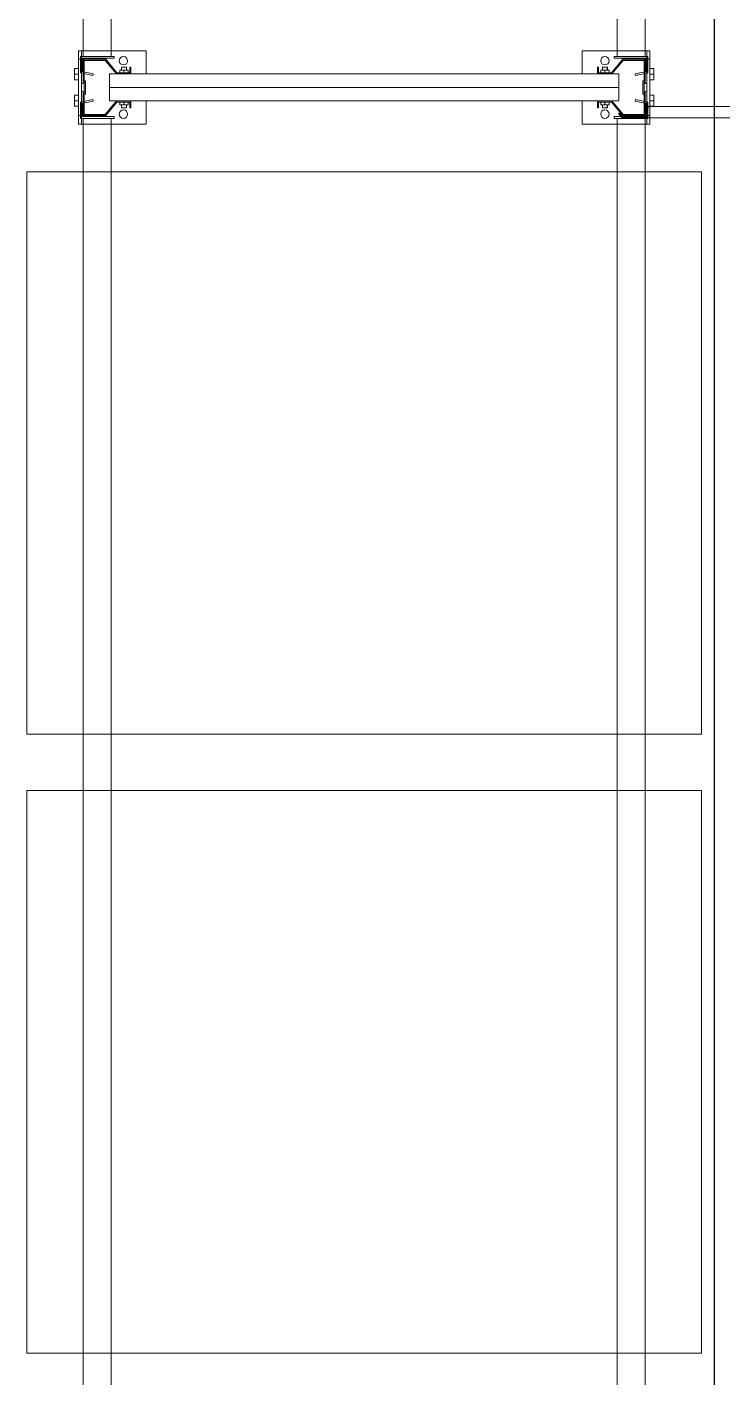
# Model space of a CAD drawing. Header units: metres. Extents: x 0 to 8715937, y -236336 to 216.
# Drawn here: x 157.424 to 158.661, y 56.202 to 58.602 of the extents above; entities that cross this region are included whole.
import ezdxf

# ---------------------------------------------------------------- set-up
doc = ezdxf.new("R2010")
doc.units = ezdxf.units.M
doc.header["$MEASUREMENT"] = 0
doc.linetypes.add('ACAD_ISO10W100', pattern=[18, 12, -3, 0, -3])
for name, color, linetype in [('0-BLOCK-EQUIPAMIENTO', 7, 'Continuous'), ('0-BLOCK-ESTRUCTURA', 7, 'Continuous'), ('AAA BAST', 5, 'Continuous'), ('AAA CONECT', 3, 'Continuous'), ('AAA LARG', 1, 'Continuous'), ('AAA PALLETS', 7, 'Continuous'), ('EJES', 251, 'ACAD_ISO10W100')]:
    doc.layers.add(name, color=color, linetype=linetype)

# ---------------------------------------------------------------- blocks, each defined once
blk = doc.blocks.new('DPM-ESTRUCTURA')
at = {"layer": 'EJES', "ltscale": 0.4}
blk.add_line((70.9278, 41.5801), (70.9278, 112.3301), dxfattribs=at)
blk = doc.blocks.new('1A MODULO D FTE')
at = {"layer": 'AAA BAST', "lineweight": 5}
for points in [[(-2.34, -0.835), (-2.34, -0.833), (-2.35, -0.833), (-2.35, -0.81), (-2.326, -0.79), (-2.326, -0.75), (-2.366, -0.75), (-2.366, -0.752), (-2.386, -0.752), (-2.386, -0.75), (-2.426, -0.75), (-2.426, -0.79), (-2.402, -0.81), (-2.402, -0.833), (-2.412, -0.833), (-2.412, -0.835), (-2.4, -0.835), (-2.4, -0.8091), (-2.424, -0.7891), (-2.424, -0.752), (-2.388, -0.752), (-2.388, -0.754), (-2.364, -0.754), (-2.364, -0.752), (-2.328, -0.752), (-2.328, -0.7891), (-2.352, -0.8091), (-2.352, -0.835)], [(-0.012, -0.835), (-0.012, -0.833), (-0.002, -0.833), (-0.002, -0.81), (-0.026, -0.79), (-0.026, -0.75), (0.014, -0.75), (0.014, -0.752), (0.034, -0.752), (0.034, -0.75), (0.074, -0.75), (0.074, -0.79), (0.05, -0.81), (0.05, -0.833), (0.06, -0.833), (0.06, -0.835), (0.048, -0.835), (0.048, -0.8091), (0.072, -0.7891), (0.072, -0.752), (0.036, -0.752), (0.036, -0.754), (0.012, -0.754), (0.012, -0.752), (-0.024, -0.752), (-0.024, -0.7891), (0, -0.8091), (0, -0.835)], [(-2.34, -1.665), (-2.34, -1.667), (-2.35, -1.667), (-2.35, -1.69), (-2.326, -1.71), (-2.326, -1.75), (-2.366, -1.75), (-2.366, -1.748), (-2.386, -1.748), (-2.386, -1.75), (-2.426, -1.75), (-2.426, -1.71), (-2.402, -1.69), (-2.402, -1.667), (-2.412, -1.667), (-2.412, -1.665), (-2.4, -1.665), (-2.4, -1.6909), (-2.424, -1.7109), (-2.424, -1.748), (-2.388, -1.748), (-2.388, -1.746), (-2.364, -1.746), (-2.364, -1.748), (-2.328, -1.748), (-2.328, -1.7109), (-2.352, -1.6909), (-2.352, -1.665)], [(-0.012, -1.665), (-0.012, -1.667), (-0.002, -1.667), (-0.002, -1.69), (-0.026, -1.71), (-0.026, -1.75), (0.014, -1.75), (0.014, -1.748), (0.034, -1.748), (0.034, -1.75), (0.074, -1.75), (0.074, -1.71), (0.05, -1.69), (0.05, -1.667), (0.06, -1.667), (0.06, -1.665), (0.048, -1.665), (0.048, -1.6909), (0.072, -1.7109), (0.072, -1.748), (0.036, -1.748), (0.036, -1.746), (0.012, -1.746), (0.012, -1.748), (-0.024, -1.748), (-0.024, -1.7109), (0, -1.6909), (0, -1.665)]]:
    blk.add_hatch(color=251, dxfattribs=at).paths.add_polyline_path(points)
at = {"layer": 'AAA BAST', "color": 251, "lineweight": 5}
for p, q in [((-2.426, -0.7418), (-2.441, -0.7418)), ((-2.441, -0.7418), (-2.441, -0.8618)), ((-2.326, -0.7418), (-2.426, -0.7418)), ((-2.426, -0.7418), (-2.426, -0.7468)), ((-2.3895, -0.7348), (-2.4095, -0.7348)), ((-2.4095, -0.7418), (-2.4095, -0.7348)), ((-2.3995, -0.7418), (-2.3995, -0.7348)), ((-2.3895, -0.7418), (-2.3895, -0.7348)), ((-2.3625, -0.7348), (-2.3425, -0.7348)), ((-2.3625, -0.7418), (-2.3625, -0.7348)), ((-2.3525, -0.7418), (-2.3525, -0.7348)), ((-2.3425, -0.7418), (-2.3425, -0.7348)), ((-2.326, -0.7468), (-2.326, -0.7418)), ((-2.311, -0.7418), (-2.326, -0.7418)), ((-2.311, -0.8618), (-2.311, -0.7418)), ((-0.041, -0.8618), (-0.041, -0.7418)), ((-0.041, -0.7418), (-0.026, -0.7418)), ((-0.026, -0.7468), (-0.026, -0.7418)), ((-0.026, -0.7418), (0.074, -0.7418)), ((0.0105, -0.7348), (-0.0095, -0.7348)), ((-0.0095, -0.7418), (-0.0095, -0.7348)), ((0.0005, -0.7418), (0.0005, -0.7348)), ((0.0105, -0.7418), (0.0105, -0.7348)), ((0.0375, -0.7348), (0.0575, -0.7348)), ((0.0375, -0.7418), (0.0375, -0.7348)), ((0.0475, -0.7418), (0.0475, -0.7348)), ((0.0575, -0.7418), (0.0575, -0.7348)), ((0.074, -0.7418), (0.074, -0.7468)), ((0.074, -0.7418), (0.089, -0.7418)), ((0.089, -0.7418), (0.089, -0.8618)), ((-2.426, -0.7468), (-2.441, -0.7468)), ((-2.426, -0.7468), (-2.326, -0.7468)), ((-2.386, -0.75), (-2.426, -0.75)), ((-2.426, -0.75), (-2.426, -0.79)), ((-2.424, -0.752), (-2.424, -0.7891)), ((-2.388, -0.752), (-2.424, -0.752)), ((-2.416, -0.75), (-2.416, -0.7468)), ((-2.416, -0.7468), (-2.383, -0.7468)), ((-2.388, -0.752), (-2.388, -0.754)), ((-2.364, -0.754), (-2.388, -0.754)), ((-2.386, -0.75), (-2.386, -0.752)), ((-2.386, -0.75), (-2.383, -0.75)), ((-2.366, -0.752), (-2.386, -0.752)), ((-2.383, -0.75), (-2.383, -0.7468)), ((-2.369, -0.75), (-2.369, -0.7468)), ((-2.366, -0.75), (-2.369, -0.75)), ((-2.326, -0.75), (-2.366, -0.75)), ((-2.366, -0.75), (-2.366, -0.752)), ((-2.328, -0.752), (-2.364, -0.752)), ((-2.364, -0.752), (-2.364, -0.754)), ((-2.336, -0.75), (-2.336, -0.7468)), ((-2.328, -0.752), (-2.328, -0.7891)), ((-2.326, -0.7468), (-2.311, -0.7468)), ((-2.326, -0.75), (-2.326, -0.79)), ((-0.026, -0.7468), (-0.041, -0.7468)), ((0.074, -0.7468), (-0.026, -0.7468)), ((-0.026, -0.75), (0.014, -0.75)), ((-0.026, -0.75), (-0.026, -0.79)), ((-0.024, -0.752), (-0.024, -0.7891)), ((-0.024, -0.752), (0.012, -0.752)), ((-0.016, -0.75), (-0.016, -0.7468)), ((0.012, -0.752), (0.012, -0.754)), ((0.012, -0.754), (0.036, -0.754)), ((0.014, -0.75), (0.014, -0.752)), ((0.014, -0.75), (0.017, -0.75)), ((0.014, -0.752), (0.034, -0.752)), ((0.017, -0.75), (0.017, -0.7468)), ((0.031, -0.75), (0.031, -0.7468)), ((0.064, -0.7468), (0.031, -0.7468)), ((0.034, -0.75), (0.031, -0.75)), ((0.034, -0.75), (0.074, -0.75)), ((0.034, -0.75), (0.034, -0.752)), ((0.036, -0.752), (0.072, -0.752)), ((0.036, -0.752), (0.036, -0.754)), ((0.064, -0.75), (0.064, -0.7468)), ((0.072, -0.752), (0.072, -0.7891)), ((0.074, -0.7468), (0.089, -0.7468)), ((0.074, -0.75), (0.074, -0.79)), ((-2.426, -0.79), (-2.402, -0.81)), ((-2.424, -0.7891), (-2.4, -0.8091)), ((-2.328, -0.7891), (-2.352, -0.8091)), ((-2.326, -0.79), (-2.35, -0.81)), ((-0.026, -0.79), (-0.002, -0.81)), ((-0.024, -0.7891), (0, -0.8091)), ((0.072, -0.7891), (0.048, -0.8091)), ((0.074, -0.79), (0.05, -0.81)), ((-2.402, -0.814), (-2.407, -0.814)), ((-2.407, -0.829), (-2.407, -0.814)), ((-2.402, -0.81), (-2.402, -0.833)), ((-2.4, -0.797), (-2.376, -0.797)), ((-2.4, -1.703), (-2.4, -0.797)), ((-2.4, -0.8091), (-2.4, -0.835)), ((-2.376, -0.797), (-2.352, -0.797)), ((-2.376, -1.703), (-2.376, -0.797)), ((-2.352, -1.703), (-2.352, -0.797)), ((-2.352, -0.8091), (-2.352, -0.835)), ((-2.35, -0.81), (-2.35, -0.833)), ((-2.345, -0.814), (-2.35, -0.814)), ((-2.35, -0.829), (-2.35, -0.814)), ((-2.345, -0.829), (-2.345, -0.814)), ((-0.007, -0.814), (-0.002, -0.814)), ((-0.007, -0.829), (-0.007, -0.814)), ((-0.002, -0.81), (-0.002, -0.833)), ((-0.002, -0.829), (-0.002, -0.814)), ((0.024, -0.797), (0, -0.797)), ((0, -1.703), (0, -0.797)), ((0, -0.8091), (0, -0.835)), ((0.048, -0.797), (0.024, -0.797)), ((0.024, -1.703), (0.024, -0.797)), ((0.048, -1.703), (0.048, -0.797)), ((0.048, -0.8091), (0.048, -0.835)), ((0.05, -0.81), (0.05, -0.833)), ((0.05, -0.814), (0.055, -0.814)), ((0.055, -0.829), (0.055, -0.814)), ((-2.402, -0.833), (-2.412, -0.833)), ((-2.412, -0.833), (-2.412, -0.835)), ((-2.4, -0.835), (-2.412, -0.835)), ((-2.402, -0.8215), (-2.407, -0.8215)), ((-2.402, -0.829), (-2.407, -0.829)), ((-2.352, -0.835), (-2.34, -0.835)), ((-2.345, -0.8215), (-2.35, -0.8215)), ((-2.345, -0.829), (-2.35, -0.829)), ((-2.35, -0.833), (-2.34, -0.833)), ((-2.345, -0.8172), (-2.34, -0.8172)), ((-2.345, -0.8257), (-2.34, -0.8257)), ((-2.34, -0.8257), (-2.34, -0.8172)), ((-2.34, -0.835), (-2.34, -0.833)), ((-0.007, -0.8172), (-0.012, -0.8172)), ((-0.012, -0.8257), (-0.012, -0.8172)), ((-0.007, -0.8257), (-0.012, -0.8257)), ((-0.002, -0.833), (-0.012, -0.833)), ((-0.012, -0.835), (-0.012, -0.833)), ((0, -0.835), (-0.012, -0.835)), ((-0.007, -0.8215), (-0.002, -0.8215)), ((-0.007, -0.829), (-0.002, -0.829)), ((0.048, -0.835), (0.06, -0.835)), ((0.05, -0.8215), (0.055, -0.8215)), ((0.05, -0.829), (0.055, -0.829)), ((0.05, -0.833), (0.06, -0.833)), ((0.06, -0.833), (0.06, -0.835)), ((-2.441, -0.8618), (-2.4, -0.8618)), ((-2.352, -0.8618), (-2.311, -0.8618)), ((0, -0.8618), (-0.041, -0.8618)), ((0.089, -0.8618), (0.048, -0.8618)), ((-2.441, -1.7582), (-2.441, -1.6382)), ((-2.441, -1.6382), (-2.4, -1.6382)), ((-2.352, -1.6382), (-2.311, -1.6382)), ((-2.311, -1.6382), (-2.311, -1.7582)), ((0, -1.6382), (-0.041, -1.6382)), ((-0.041, -1.6382), (-0.041, -1.7582)), ((0.089, -1.6382), (0.048, -1.6382)), ((0.089, -1.7582), (0.089, -1.6382)), ((-2.4, -1.665), (-2.412, -1.665)), ((-2.412, -1.667), (-2.412, -1.665)), ((-2.402, -1.667), (-2.412, -1.667)), ((-2.402, -1.6699), (-2.407, -1.6699)), ((-2.407, -1.6849), (-2.407, -1.6699)), ((-2.402, -1.6774), (-2.407, -1.6774)), ((-2.402, -1.69), (-2.402, -1.667)), ((-2.4, -1.6909), (-2.4, -1.665)), ((-2.352, -1.6909), (-2.352, -1.665)), ((-2.352, -1.665), (-2.34, -1.665)), ((-2.35, -1.69), (-2.35, -1.667)), ((-2.35, -1.667), (-2.34, -1.667)), ((-2.345, -1.6699), (-2.35, -1.6699)), ((-2.35, -1.6849), (-2.35, -1.6699)), ((-2.345, -1.6774), (-2.35, -1.6774)), ((-2.345, -1.6849), (-2.345, -1.6699)), ((-2.345, -1.6732), (-2.34, -1.6732)), ((-2.34, -1.665), (-2.34, -1.667)), ((-2.34, -1.6817), (-2.34, -1.6732)), ((0, -1.665), (-0.012, -1.665)), ((-0.012, -1.665), (-0.012, -1.667)), ((-0.002, -1.667), (-0.012, -1.667)), ((-0.007, -1.6732), (-0.012, -1.6732)), ((-0.012, -1.6817), (-0.012, -1.6732)), ((-0.007, -1.6699), (-0.002, -1.6699)), ((-0.007, -1.6849), (-0.007, -1.6699)), ((-0.007, -1.6774), (-0.002, -1.6774)), ((-0.002, -1.69), (-0.002, -1.667)), ((-0.002, -1.6849), (-0.002, -1.6699)), ((0, -1.6909), (0, -1.665)), ((0.048, -1.6909), (0.048, -1.665)), ((0.048, -1.665), (0.06, -1.665)), ((0.05, -1.69), (0.05, -1.667)), ((0.05, -1.667), (0.06, -1.667)), ((0.05, -1.6699), (0.055, -1.6699)), ((0.05, -1.6774), (0.055, -1.6774)), ((0.055, -1.6849), (0.055, -1.6699)), ((0.06, -1.667), (0.06, -1.665)), ((-2.426, -1.71), (-2.402, -1.69)), ((-2.424, -1.7109), (-2.4, -1.6909)), ((-2.402, -1.6849), (-2.407, -1.6849)), ((-2.4, -1.703), (-2.376, -1.703)), ((-2.376, -1.703), (-2.352, -1.703)), ((-2.328, -1.7109), (-2.352, -1.6909)), ((-2.345, -1.6849), (-2.35, -1.6849)), ((-2.326, -1.71), (-2.35, -1.69)), ((-2.345, -1.6817), (-2.34, -1.6817)), ((-0.026, -1.71), (-0.002, -1.69)), ((-0.024, -1.7109), (0, -1.6909)), ((-0.007, -1.6817), (-0.012, -1.6817)), ((-0.007, -1.6849), (-0.002, -1.6849)), ((0.024, -1.703), (0, -1.703)), ((0.048, -1.703), (0.024, -1.703)), ((0.072, -1.7109), (0.048, -1.6909)), ((0.05, -1.6849), (0.055, -1.6849)), ((0.074, -1.71), (0.05, -1.69)), ((-2.426, -1.75), (-2.426, -1.71)), ((-2.424, -1.748), (-2.424, -1.7109)), ((-2.328, -1.748), (-2.328, -1.7109)), ((-2.326, -1.75), (-2.326, -1.71)), ((-0.026, -1.75), (-0.026, -1.71)), ((-0.024, -1.748), (-0.024, -1.7109)), ((0.072, -1.748), (0.072, -1.7109)), ((0.074, -1.75), (0.074, -1.71)), ((-2.386, -1.75), (-2.426, -1.75)), ((-2.388, -1.748), (-2.424, -1.748)), ((-2.416, -1.75), (-2.416, -1.7532)), ((-2.388, -1.748), (-2.388, -1.746)), ((-2.364, -1.746), (-2.388, -1.746)), ((-2.366, -1.748), (-2.386, -1.748)), ((-2.386, -1.75), (-2.386, -1.748)), ((-2.386, -1.75), (-2.383, -1.75)), ((-2.383, -1.75), (-2.383, -1.7532)), ((-2.369, -1.75), (-2.369, -1.7532)), ((-2.366, -1.75), (-2.369, -1.75)), ((-2.366, -1.75), (-2.366, -1.748)), ((-2.326, -1.75), (-2.366, -1.75)), ((-2.364, -1.748), (-2.364, -1.746)), ((-2.328, -1.748), (-2.364, -1.748)), ((-2.336, -1.75), (-2.336, -1.7532)), ((-0.026, -1.75), (0.014, -1.75)), ((-0.024, -1.748), (0.012, -1.748)), ((-0.016, -1.75), (-0.016, -1.7532)), ((0.012, -1.748), (0.012, -1.746)), ((0.012, -1.746), (0.036, -1.746)), ((0.014, -1.748), (0.034, -1.748)), ((0.014, -1.75), (0.014, -1.748)), ((0.014, -1.75), (0.017, -1.75)), ((0.017, -1.75), (0.017, -1.7532)), ((0.031, -1.75), (0.031, -1.7532)), ((0.034, -1.75), (0.031, -1.75)), ((0.034, -1.75), (0.034, -1.748)), ((0.034, -1.75), (0.074, -1.75)), ((0.036, -1.748), (0.036, -1.746)), ((0.036, -1.748), (0.072, -1.748)), ((0.064, -1.75), (0.064, -1.7532)), ((-2.426, -1.7532), (-2.441, -1.7532)), ((-2.426, -1.7582), (-2.441, -1.7582)), ((-2.426, -1.7532), (-2.326, -1.7532)), ((-2.426, -1.7582), (-2.426, -1.7532)), ((-2.326, -1.7582), (-2.426, -1.7582)), ((-2.416, -1.7532), (-2.383, -1.7532)), ((-2.4095, -1.7582), (-2.4095, -1.7652)), ((-2.3895, -1.7652), (-2.4095, -1.7652)), ((-2.3995, -1.7582), (-2.3995, -1.7652)), ((-2.3895, -1.7582), (-2.3895, -1.7652)), ((-2.3625, -1.7582), (-2.3625, -1.7652)), ((-2.3625, -1.7652), (-2.3425, -1.7652)), ((-2.3525, -1.7582), (-2.3525, -1.7652)), ((-2.3425, -1.7582), (-2.3425, -1.7652)), ((-2.326, -1.7532), (-2.326, -1.7582)), ((-2.326, -1.7532), (-2.311, -1.7532)), ((-2.311, -1.7582), (-2.326, -1.7582)), ((-0.026, -1.7532), (-0.041, -1.7532)), ((-0.041, -1.7582), (-0.026, -1.7582)), ((0.074, -1.7532), (-0.026, -1.7532)), ((-0.026, -1.7532), (-0.026, -1.7582)), ((-0.026, -1.7582), (0.074, -1.7582)), ((-0.0095, -1.7582), (-0.0095, -1.7652)), ((0.0105, -1.7652), (-0.0095, -1.7652)), ((0.0005, -1.7582), (0.0005, -1.7652)), ((0.0105, -1.7582), (0.0105, -1.7652)), ((0.064, -1.7532), (0.031, -1.7532)), ((0.0375, -1.7582), (0.0375, -1.7652)), ((0.0375, -1.7652), (0.0575, -1.7652)), ((0.0475, -1.7582), (0.0475, -1.7652)), ((0.0575, -1.7582), (0.0575, -1.7652)), ((0.074, -1.7582), (0.074, -1.7532)), ((0.074, -1.7532), (0.089, -1.7532)), ((0.074, -1.7582), (0.089, -1.7582))]:
    blk.add_line(p, q, dxfattribs=at)
for centre in [(-2.4235, -0.8215), (-2.3285, -0.8215), (-0.0235, -0.8215), (0.0715, -0.8215), (-2.4235, -1.6785), (-2.3285, -1.6785), (-0.0235, -1.6785), (0.0715, -1.6785)]:
    blk.add_circle(centre, 0.0075, dxfattribs=at)
at = {"layer": 'AAA CONECT', "color": 251, "lineweight": 5, "ltscale": 0.21}
for p, q in [((-2.43, -0.4591), (-2.43, -0.7909)), ((-0.03, -0.4591), (-0.03, -0.7909)), ((-2.41, -0.5066), (-2.41, -0.7434)), ((-0.01, -0.5066), (-0.01, -0.7434))]:
    blk.add_line(p, q, dxfattribs=at)
at = {"layer": 'AAA CONECT', "color": 251, "lineweight": 5}
for p, q in [((-2.41, -0.7434), (-2.415, -0.7484)), ((-0.01, -0.7434), (-0.015, -0.7484)), ((-2.428, -0.7484), (-2.428, -0.79)), ((-2.428, -0.7484), (-2.415, -0.7484)), ((-0.028, -0.7484), (-0.028, -0.79)), ((-0.028, -0.7484), (-0.015, -0.7484)), ((-2.4223, -0.7973), (-2.43, -0.7909)), ((-2.421, -0.7958), (-2.428, -0.79)), ((-0.0223, -0.7973), (-0.03, -0.7909)), ((-0.021, -0.7958), (-0.028, -0.79)), ((-2.4223, -0.7973), (-2.421, -0.7958)), ((-0.0223, -0.7973), (-0.021, -0.7958))]:
    blk.add_line(p, q, dxfattribs=at)
at = {"layer": 'AAA LARG', "color": 251, "lineweight": 5}
for p, q in [((-2.35, -0.745), (-2.3547, -0.7671)), ((-2.3516, -0.7678), (-2.3547, -0.7671)), ((-2.3474, -0.7482), (-2.3516, -0.7678)), ((-2.35, -0.745), (-2.321, -0.745)), ((-2.3242, -0.7482), (-2.3474, -0.7482)), ((-2.3242, -0.805), (-2.3242, -0.7482)), ((-2.321, -0.745), (-2.321, -0.805)), ((-2.321, -0.75), (-0.031, -0.75)), ((-0.002, -0.745), (-0.031, -0.745)), ((-0.031, -0.745), (-0.031, -0.805)), ((-0.0278, -0.805), (-0.0278, -0.7482)), ((-0.0278, -0.7482), (-0.0046, -0.7482)), ((-0.0046, -0.7482), (-0.0004, -0.7678)), ((-0.002, -0.745), (0.0027, -0.7671)), ((-0.0004, -0.7678), (0.0027, -0.7671)), ((-2.321, -0.805), (-2.3242, -0.805)), ((-2.321, -0.8), (-0.031, -0.8)), ((-0.031, -0.805), (-0.0278, -0.805)), ((-2.321, -1.695), (-2.3242, -1.695)), ((-2.3242, -1.695), (-2.3242, -1.7518)), ((-2.321, -1.755), (-2.321, -1.695)), ((-2.321, -1.7), (-0.031, -1.7)), ((-0.031, -1.755), (-0.031, -1.695)), ((-0.031, -1.695), (-0.0278, -1.695)), ((-0.0278, -1.695), (-0.0278, -1.7518)), ((-2.3516, -1.7322), (-2.3547, -1.7329)), ((-2.35, -1.755), (-2.3547, -1.7329)), ((-2.3474, -1.7518), (-2.3516, -1.7322)), ((-2.3242, -1.7518), (-2.3474, -1.7518)), ((-2.321, -1.75), (-0.031, -1.75)), ((-0.0278, -1.7518), (-0.0046, -1.7518)), ((-0.0046, -1.7518), (-0.0004, -1.7322)), ((-0.002, -1.755), (0.0027, -1.7329)), ((-0.0004, -1.7322), (0.0027, -1.7329)), ((-2.35, -1.755), (-2.321, -1.755)), ((-0.002, -1.755), (-0.031, -1.755))]:
    blk.add_line(p, q, dxfattribs=at)
at = {"layer": 'AAA PALLETS', "color": 251, "lineweight": 5, "ltscale": 0.21}
for p, q in [((-1.226, -0.65), (-2.226, -0.65)), ((-2.226, -0.65), (-2.226, -1.85)), ((-1.226, -1.85), (-1.226, -0.65)), ((-0.126, -0.65), (-1.126, -0.65)), ((-1.126, -0.65), (-1.126, -1.85)), ((-0.126, -1.85), (-0.126, -0.65)), ((-2.226, -1.85), (-1.226, -1.85)), ((-1.126, -1.85), (-0.126, -1.85))]:
    blk.add_line(p, q, dxfattribs=at)
blk = doc.blocks.new('DPM-EQUIPAMIENTO')
at = {"layer": 'AAA BAST', "xscale": -1, "rotation": 270}
for p in [(71.5542, 60.8703), (71.5542, 58.4703)]:
    blk.add_blockref('1A MODULO D FTE', p, dxfattribs=at)

msp = doc.modelspace()

# ---------------------------------------------------------------- hatches: boundary and pattern name
at = {"layer": 'AAA BAST', "lineweight": 5}
for points in [[(157.6092, 58.4583), (157.6072, 58.4583), (157.6072, 58.4683), (157.5842, 58.4683), (157.5642, 58.4443), (157.5242, 58.4443), (157.5242, 58.4843), (157.5262, 58.4843), (157.5262, 58.5043), (157.5242, 58.5043), (157.5242, 58.5443), (157.5642, 58.5443), (157.5842, 58.5203), (157.6072, 58.5203), (157.6072, 58.5303), (157.6092, 58.5303), (157.6092, 58.5183), (157.5832, 58.5183), (157.5632, 58.5423), (157.5262, 58.5423), (157.5262, 58.5063), (157.5282, 58.5063), (157.5282, 58.4823), (157.5262, 58.4823), (157.5262, 58.4463), (157.5632, 58.4463), (157.5832, 58.4703), (157.6092, 58.4703)], [(157.6092, 58.5303), (157.6072, 58.5303), (157.6072, 58.5203), (157.5842, 58.5203), (157.5642, 58.5443), (157.5242, 58.5443), (157.5242, 58.5043), (157.5262, 58.5043), (157.5262, 58.4843), (157.5242, 58.4843), (157.5242, 58.4443), (157.5642, 58.4443), (157.5842, 58.4683), (157.6072, 58.4683), (157.6072, 58.4583), (157.6092, 58.4583), (157.6092, 58.4703), (157.5832, 58.4703), (157.5632, 58.4463), (157.5262, 58.4463), (157.5262, 58.4823), (157.5282, 58.4823), (157.5282, 58.5063), (157.5262, 58.5063), (157.5262, 58.5423), (157.5632, 58.5423), (157.5832, 58.5183), (157.6092, 58.5183)], [(158.4392, 58.4583), (158.4412, 58.4583), (158.4412, 58.4683), (158.4642, 58.4683), (158.4842, 58.4443), (158.5242, 58.4443), (158.5242, 58.4843), (158.5222, 58.4843), (158.5222, 58.5043), (158.5242, 58.5043), (158.5242, 58.5443), (158.4842, 58.5443), (158.4642, 58.5203), (158.4412, 58.5203), (158.4412, 58.5303), (158.4392, 58.5303), (158.4392, 58.5183), (158.4651, 58.5183), (158.4851, 58.5423), (158.5222, 58.5423), (158.5222, 58.5063), (158.5202, 58.5063), (158.5202, 58.4823), (158.5222, 58.4823), (158.5222, 58.4463), (158.4851, 58.4463), (158.4651, 58.4703), (158.4392, 58.4703)], [(158.4392, 58.5303), (158.4412, 58.5303), (158.4412, 58.5203), (158.4642, 58.5203), (158.4842, 58.5443), (158.5242, 58.5443), (158.5242, 58.5043), (158.5222, 58.5043), (158.5222, 58.4843), (158.5242, 58.4843), (158.5242, 58.4443), (158.4842, 58.4443), (158.4642, 58.4683), (158.4412, 58.4683), (158.4412, 58.4583), (158.4392, 58.4583), (158.4392, 58.4703), (158.4651, 58.4703), (158.4851, 58.4463), (158.5222, 58.4463), (158.5222, 58.4823), (158.5202, 58.4823), (158.5202, 58.5063), (158.5222, 58.5063), (158.5222, 58.5423), (158.4851, 58.5423), (158.4651, 58.5183), (158.4392, 58.5183)]]:
    msp.add_hatch(color=251, dxfattribs=at).paths.add_polyline_path(points)

# ---------------------------------------------------------------- linework, layer by layer
at = {"layer": 'AAA BAST', "color": 251, "lineweight": 5}
for p, q in [((157.516, 58.5443), (157.516, 58.5593)), ((157.516, 58.5593), (157.636, 58.5593)), ((157.636, 58.5593), (157.516, 58.5593)), ((157.516, 58.5593), (157.516, 58.5443)), ((157.516, 58.4443), (157.516, 58.5443)), ((157.516, 58.5443), (157.521, 58.5443)), ((157.521, 58.5443), (157.516, 58.5443)), ((157.516, 58.5443), (157.516, 58.4443)), ((157.521, 58.5443), (157.521, 58.5593)), ((157.521, 58.5443), (157.521, 58.5593)), ((157.521, 58.5443), (157.521, 58.4443)), ((157.521, 58.4443), (157.521, 58.5443)), ((157.5242, 58.5043), (157.5242, 58.5443)), ((157.5242, 58.5443), (157.5642, 58.5443)), ((157.5242, 58.5443), (157.5242, 58.5043)), ((157.5242, 58.5443), (157.5642, 58.5443)), ((157.5262, 58.5423), (157.5632, 58.5423)), ((157.5262, 58.5063), (157.5262, 58.5423)), ((157.5262, 58.5423), (157.5632, 58.5423)), ((157.5262, 58.5423), (157.5262, 58.5063)), ((157.5632, 58.5423), (157.5832, 58.5183)), ((157.5632, 58.5423), (157.5832, 58.5183)), ((157.5642, 58.5443), (157.5842, 58.5203)), ((157.5642, 58.5443), (157.5842, 58.5203)), ((157.636, 58.5593), (157.636, 58.5183)), ((157.636, 58.5183), (157.636, 58.5593)), ((158.5324, 58.5593), (158.4124, 58.5593)), ((158.4124, 58.5593), (158.4124, 58.5183)), ((158.4124, 58.5183), (158.4124, 58.5593)), ((158.4124, 58.5593), (158.5324, 58.5593)), ((158.4842, 58.5443), (158.4642, 58.5203)), ((158.4842, 58.5443), (158.4642, 58.5203)), ((158.4851, 58.5423), (158.4651, 58.5183)), ((158.4851, 58.5423), (158.4651, 58.5183)), ((158.5242, 58.5443), (158.4842, 58.5443)), ((158.5242, 58.5443), (158.4842, 58.5443)), ((158.5222, 58.5423), (158.4851, 58.5423)), ((158.5222, 58.5423), (158.4851, 58.5423)), ((158.5222, 58.5063), (158.5222, 58.5423)), ((158.5222, 58.5423), (158.5222, 58.5063)), ((158.5242, 58.5043), (158.5242, 58.5443)), ((158.5242, 58.5443), (158.5242, 58.5043)), ((158.5274, 58.5443), (158.5274, 58.5593)), ((158.5274, 58.5443), (158.5274, 58.5593)), ((158.5274, 58.5443), (158.5274, 58.4443)), ((158.5324, 58.5443), (158.5274, 58.5443)), ((158.5274, 58.4443), (158.5274, 58.5443)), ((158.5274, 58.5443), (158.5324, 58.5443)), ((158.5324, 58.5443), (158.5324, 58.5593)), ((158.5324, 58.5593), (158.5324, 58.5443)), ((158.5324, 58.4443), (158.5324, 58.5443)), ((158.5324, 58.5443), (158.5324, 58.4443)), ((157.509, 58.5078), (157.509, 58.5278)), ((157.516, 58.5278), (157.509, 58.5278)), ((157.509, 58.5078), (157.509, 58.5278)), ((157.516, 58.5278), (157.509, 58.5278)), ((157.516, 58.5178), (157.509, 58.5178)), ((157.516, 58.5178), (157.509, 58.5178)), ((157.5242, 58.5343), (157.521, 58.5343)), ((157.521, 58.5343), (157.521, 58.5013)), ((157.5242, 58.5343), (157.521, 58.5343)), ((157.5712, 58.5183), (157.5712, 58.4943)), ((157.5712, 58.5183), (158.4771, 58.5183)), ((157.5712, 58.4943), (157.5712, 58.5183)), ((157.5712, 58.5183), (158.4771, 58.5183)), ((157.5832, 58.5183), (157.6092, 58.5183)), ((157.5832, 58.5183), (157.6092, 58.5183)), ((157.5842, 58.5203), (157.6072, 58.5203)), ((157.5842, 58.5203), (157.6072, 58.5203)), ((157.5892, 58.5203), (157.5892, 58.5253)), ((157.5892, 58.5253), (157.6042, 58.5253)), ((157.5892, 58.5253), (157.5892, 58.5203)), ((157.5892, 58.5253), (157.6042, 58.5253)), ((157.5892, 58.5203), (157.6042, 58.5203)), ((157.5925, 58.5253), (157.5925, 58.5303)), ((157.5925, 58.5303), (157.601, 58.5303)), ((157.5967, 58.5203), (157.5967, 58.5253)), ((157.5967, 58.5253), (157.5967, 58.5203)), ((157.601, 58.5253), (157.601, 58.5303)), ((157.6042, 58.5203), (157.6042, 58.5253)), ((157.6042, 58.5253), (157.6042, 58.5203)), ((157.6072, 58.5203), (157.6072, 58.5303)), ((157.6072, 58.5303), (157.6092, 58.5303)), ((157.6072, 58.5203), (157.6072, 58.5303)), ((157.6092, 58.5303), (157.6072, 58.5303)), ((157.6092, 58.5183), (157.6092, 58.5303)), ((157.6092, 58.5183), (157.6092, 58.5303)), ((158.4392, 58.5183), (158.4392, 58.5303)), ((158.4412, 58.5303), (158.4392, 58.5303)), ((158.4392, 58.5183), (158.4392, 58.5303)), ((158.4392, 58.5303), (158.4412, 58.5303)), ((158.4651, 58.5183), (158.4392, 58.5183)), ((158.4651, 58.5183), (158.4392, 58.5183)), ((158.4412, 58.5203), (158.4412, 58.5303)), ((158.4412, 58.5203), (158.4412, 58.5303)), ((158.4642, 58.5203), (158.4412, 58.5203)), ((158.4642, 58.5203), (158.4412, 58.5203)), ((158.4452, 58.5203), (158.4452, 58.5253)), ((158.4452, 58.5253), (158.4602, 58.5253)), ((158.4452, 58.5253), (158.4452, 58.5203)), ((158.4452, 58.5253), (158.4602, 58.5253)), ((158.4452, 58.5203), (158.4602, 58.5203)), ((158.4484, 58.5253), (158.4484, 58.5303)), ((158.4484, 58.5303), (158.4569, 58.5303)), ((158.4527, 58.5203), (158.4527, 58.5253)), ((158.4527, 58.5253), (158.4527, 58.5203)), ((158.4569, 58.5253), (158.4569, 58.5303)), ((158.4602, 58.5203), (158.4602, 58.5253)), ((158.4602, 58.5253), (158.4602, 58.5203)), ((158.4771, 58.5183), (158.4771, 58.4943)), ((158.4771, 58.4943), (158.4771, 58.5183)), ((158.5242, 58.5343), (158.5274, 58.5343)), ((158.5242, 58.5343), (158.5274, 58.5343)), ((158.5274, 58.5343), (158.5274, 58.5013)), ((158.5324, 58.5278), (158.5394, 58.5278)), ((158.5324, 58.5278), (158.5394, 58.5278)), ((158.5324, 58.5178), (158.5394, 58.5178)), ((158.5324, 58.5178), (158.5394, 58.5178)), ((158.5394, 58.5078), (158.5394, 58.5278)), ((158.5394, 58.5078), (158.5394, 58.5278)), ((157.516, 58.5078), (157.509, 58.5078)), ((157.516, 58.5078), (157.509, 58.5078)), ((157.5242, 58.5013), (157.521, 58.5013)), ((157.5242, 58.5013), (157.521, 58.5013)), ((157.5242, 58.5043), (157.5262, 58.5043)), ((157.5242, 58.5043), (157.5242, 58.5013)), ((157.5242, 58.5043), (157.5262, 58.5043)), ((157.5242, 58.5043), (157.5242, 58.5013)), ((157.5262, 58.5063), (157.5282, 58.5063)), ((157.5262, 58.5063), (157.5282, 58.5063)), ((157.5262, 58.4843), (157.5262, 58.5043)), ((157.5262, 58.5043), (157.5262, 58.4843)), ((157.5282, 58.4823), (157.5282, 58.5063)), ((157.5282, 58.5063), (157.5282, 58.4823)), ((157.5712, 58.4943), (157.5712, 58.4703)), ((157.5712, 58.4943), (158.4771, 58.4943)), ((157.5712, 58.4703), (157.5712, 58.4943)), ((157.5712, 58.4943), (158.4771, 58.4943)), ((158.4771, 58.4943), (158.4771, 58.4703)), ((158.4771, 58.4703), (158.4771, 58.4943)), ((158.5222, 58.5063), (158.5202, 58.5063)), ((158.5202, 58.4823), (158.5202, 58.5063)), ((158.5222, 58.5063), (158.5202, 58.5063)), ((158.5202, 58.5063), (158.5202, 58.4823)), ((158.5222, 58.4843), (158.5222, 58.5043)), ((158.5242, 58.5043), (158.5222, 58.5043)), ((158.5222, 58.5043), (158.5222, 58.4843)), ((158.5242, 58.5043), (158.5222, 58.5043)), ((158.5242, 58.5043), (158.5242, 58.5013)), ((158.5242, 58.5043), (158.5242, 58.5013)), ((158.5242, 58.5013), (158.5274, 58.5013)), ((158.5242, 58.5013), (158.5274, 58.5013)), ((158.5324, 58.5078), (158.5394, 58.5078)), ((158.5324, 58.5078), (158.5394, 58.5078)), ((157.509, 58.4808), (157.509, 58.4608)), ((157.516, 58.4808), (157.509, 58.4808)), ((157.509, 58.4808), (157.509, 58.4608)), ((157.516, 58.4808), (157.509, 58.4808)), ((157.516, 58.4708), (157.509, 58.4708)), ((157.516, 58.4708), (157.509, 58.4708)), ((157.5242, 58.4873), (157.521, 58.4873)), ((157.5242, 58.4873), (157.521, 58.4873)), ((157.521, 58.4543), (157.521, 58.4873)), ((157.5242, 58.4843), (157.5242, 58.4873)), ((157.5242, 58.4843), (157.5242, 58.4873)), ((157.5242, 58.4443), (157.5242, 58.4843)), ((157.5242, 58.4843), (157.5262, 58.4843)), ((157.5242, 58.4843), (157.5242, 58.4443)), ((157.5242, 58.4843), (157.5262, 58.4843)), ((157.5262, 58.4463), (157.5262, 58.4823)), ((157.5262, 58.4823), (157.5282, 58.4823)), ((157.5262, 58.4823), (157.5262, 58.4463)), ((157.5262, 58.4823), (157.5282, 58.4823)), ((157.5632, 58.4463), (157.5832, 58.4703)), ((157.5632, 58.4463), (157.5832, 58.4703)), ((157.5642, 58.4443), (157.5842, 58.4683)), ((157.5642, 58.4443), (157.5842, 58.4683)), ((157.5712, 58.4703), (158.4771, 58.4703)), ((157.5712, 58.4703), (158.4771, 58.4703)), ((157.5832, 58.4703), (157.6092, 58.4703)), ((157.5832, 58.4703), (157.6092, 58.4703)), ((157.5842, 58.4683), (157.6072, 58.4683)), ((157.5842, 58.4683), (157.6072, 58.4683)), ((157.5892, 58.4633), (157.5892, 58.4683)), ((157.5892, 58.4683), (157.6042, 58.4683)), ((157.5892, 58.4683), (157.5892, 58.4633)), ((157.5967, 58.4633), (157.5967, 58.4683)), ((157.5967, 58.4683), (157.5967, 58.4633)), ((157.6042, 58.4633), (157.6042, 58.4683)), ((157.6042, 58.4683), (157.6042, 58.4633)), ((157.6072, 58.4683), (157.6072, 58.4583)), ((157.6072, 58.4683), (157.6072, 58.4583)), ((157.6092, 58.4703), (157.6092, 58.4583)), ((157.6092, 58.4703), (157.6092, 58.4583)), ((157.636, 58.4703), (157.636, 58.4293)), ((157.636, 58.4293), (157.636, 58.4703)), ((158.4124, 58.4703), (158.4124, 58.4293)), ((158.4124, 58.4293), (158.4124, 58.4703)), ((158.4651, 58.4703), (158.4392, 58.4703)), ((158.4392, 58.4703), (158.4392, 58.4583)), ((158.4651, 58.4703), (158.4392, 58.4703)), ((158.4392, 58.4703), (158.4392, 58.4583)), ((158.4642, 58.4683), (158.4412, 58.4683)), ((158.4412, 58.4683), (158.4412, 58.4583)), ((158.4642, 58.4683), (158.4412, 58.4683)), ((158.4412, 58.4683), (158.4412, 58.4583)), ((158.4452, 58.4633), (158.4452, 58.4683)), ((158.4452, 58.4683), (158.4602, 58.4683)), ((158.4452, 58.4683), (158.4452, 58.4633)), ((158.4527, 58.4633), (158.4527, 58.4683)), ((158.4527, 58.4683), (158.4527, 58.4633)), ((158.4602, 58.4633), (158.4602, 58.4683)), ((158.4602, 58.4683), (158.4602, 58.4633)), ((158.4842, 58.4443), (158.4642, 58.4683)), ((158.4842, 58.4443), (158.4642, 58.4683)), ((158.4851, 58.4463), (158.4651, 58.4703)), ((158.4851, 58.4463), (158.4651, 58.4703)), ((158.5222, 58.4823), (158.5202, 58.4823)), ((158.5222, 58.4823), (158.5202, 58.4823)), ((158.5242, 58.4843), (158.5222, 58.4843)), ((158.5242, 58.4843), (158.5222, 58.4843)), ((158.5222, 58.4463), (158.5222, 58.4823)), ((158.5222, 58.4823), (158.5222, 58.4463)), ((158.5242, 58.4873), (158.5274, 58.4873)), ((158.5242, 58.4843), (158.5242, 58.4873)), ((158.5242, 58.4873), (158.5274, 58.4873)), ((158.5242, 58.4843), (158.5242, 58.4873)), ((158.5242, 58.4443), (158.5242, 58.4843)), ((158.5242, 58.4843), (158.5242, 58.4443)), ((158.5274, 58.4543), (158.5274, 58.4873)), ((158.5324, 58.4808), (158.5394, 58.4808)), ((158.5324, 58.4808), (158.5394, 58.4808)), ((158.5324, 58.4708), (158.5394, 58.4708)), ((158.5324, 58.4708), (158.5394, 58.4708)), ((158.5394, 58.4808), (158.5394, 58.4608)), ((158.5394, 58.4808), (158.5394, 58.4608)), ((157.516, 58.4608), (157.509, 58.4608)), ((157.516, 58.4608), (157.509, 58.4608)), ((157.521, 58.4443), (157.516, 58.4443)), ((157.516, 58.4293), (157.516, 58.4443)), ((157.516, 58.4443), (157.521, 58.4443)), ((157.516, 58.4443), (157.516, 58.4293)), ((157.5242, 58.4543), (157.521, 58.4543)), ((157.5242, 58.4543), (157.521, 58.4543)), ((157.521, 58.4443), (157.521, 58.4293)), ((157.521, 58.4443), (157.521, 58.4293)), ((157.5242, 58.4443), (157.5642, 58.4443)), ((157.5242, 58.4443), (157.5642, 58.4443)), ((157.5262, 58.4463), (157.5632, 58.4463)), ((157.5262, 58.4463), (157.5632, 58.4463)), ((157.5892, 58.4633), (157.6042, 58.4633)), ((157.5892, 58.4633), (157.6042, 58.4633)), ((157.5925, 58.4633), (157.5925, 58.4583)), ((157.5925, 58.4583), (157.601, 58.4583)), ((157.601, 58.4633), (157.601, 58.4583)), ((157.6092, 58.4583), (157.6072, 58.4583)), ((157.6072, 58.4583), (157.6092, 58.4583)), ((158.4392, 58.4583), (158.4412, 58.4583)), ((158.4412, 58.4583), (158.4392, 58.4583)), ((158.4452, 58.4633), (158.4602, 58.4633)), ((158.4452, 58.4633), (158.4602, 58.4633)), ((158.4484, 58.4633), (158.4484, 58.4583)), ((158.4484, 58.4583), (158.4569, 58.4583)), ((158.4569, 58.4633), (158.4569, 58.4583)), ((158.5242, 58.4443), (158.4842, 58.4443)), ((158.5242, 58.4443), (158.4842, 58.4443)), ((158.5222, 58.4463), (158.4851, 58.4463)), ((158.5222, 58.4463), (158.4851, 58.4463)), ((158.5242, 58.4543), (158.5274, 58.4543)), ((158.5242, 58.4543), (158.5274, 58.4543)), ((158.5274, 58.4443), (158.5324, 58.4443)), ((158.5274, 58.4443), (158.5274, 58.4293)), ((158.5324, 58.4443), (158.5274, 58.4443)), ((158.5274, 58.4443), (158.5274, 58.4293)), ((158.5324, 58.4608), (158.5394, 58.4608)), ((158.5324, 58.4608), (158.5394, 58.4608)), ((158.5324, 58.4293), (158.5324, 58.4443)), ((158.5324, 58.4443), (158.5324, 58.4293)), ((157.636, 58.4293), (157.516, 58.4293)), ((157.516, 58.4293), (157.636, 58.4293)), ((158.4124, 58.4293), (158.5324, 58.4293)), ((158.5324, 58.4293), (158.4124, 58.4293))]:
    msp.add_line(p, q, dxfattribs=at)
for centre in [(157.5957, 58.5418), (157.5957, 58.5418), (158.4527, 58.5418), (158.4527, 58.5418), (157.5957, 58.4468), (157.5957, 58.4468), (158.4527, 58.4468), (158.4527, 58.4468)]:
    msp.add_circle(centre, 0.0075, dxfattribs=at)
at = {"layer": 'AAA CONECT', "color": 251, "lineweight": 5}
for p, q in [((158.4768, 58.448), (158.4784, 58.4492)), ((158.4768, 58.448), (158.4784, 58.4492)), ((158.4768, 58.448), (158.4832, 58.4403)), ((158.4768, 58.448), (158.4832, 58.4403)), ((158.4784, 58.4492), (158.4842, 58.4423)), ((158.4784, 58.4492), (158.4842, 58.4423)), ((158.5258, 58.4423), (158.4842, 58.4423)), ((158.5258, 58.4423), (158.4842, 58.4423)), ((158.5308, 58.4603), (158.5258, 58.4553)), ((158.5308, 58.4603), (158.5258, 58.4553)), ((158.5258, 58.4423), (158.5258, 58.4553)), ((158.5258, 58.4423), (158.5258, 58.4553))]:
    msp.add_line(p, q, dxfattribs=at)
at = {"layer": 'AAA CONECT', "color": 251, "lineweight": 5, "ltscale": 0.21}
for p, q in [((158.8151, 58.4403), (158.4832, 58.4403)), ((158.8151, 58.4403), (158.4832, 58.4403)), ((158.7676, 58.4603), (158.5308, 58.4603)), ((158.7676, 58.4603), (158.5308, 58.4603))]:
    msp.add_line(p, q, dxfattribs=at)
at = {"layer": 'AAA LARG', "color": 251, "lineweight": 5}
for p, q in [((157.5242, 58.5493), (157.5242, 60.8393)), ((157.5742, 58.5493), (157.5742, 60.8393)), ((158.4742, 58.5493), (158.4742, 60.8393)), ((158.5242, 58.5493), (158.5242, 60.8393)), ((157.5192, 58.5203), (157.5192, 58.5493)), ((157.5192, 58.5493), (157.5792, 58.5493)), ((157.5792, 58.5461), (157.5224, 58.5461)), ((157.5224, 58.5461), (157.5224, 58.5229)), ((157.5792, 58.5493), (157.5792, 58.5461)), ((158.5292, 58.5493), (158.4692, 58.5493)), ((158.4692, 58.5493), (158.4692, 58.5461)), ((158.4692, 58.5461), (158.526, 58.5461)), ((158.526, 58.5461), (158.526, 58.5229)), ((158.5292, 58.5203), (158.5292, 58.5493)), ((157.5192, 58.5203), (157.5413, 58.5156)), ((157.5224, 58.5229), (157.5419, 58.5187)), ((157.5419, 58.5187), (157.5413, 58.5156)), ((158.526, 58.5229), (158.5064, 58.5187)), ((158.5064, 58.5187), (158.5071, 58.5156)), ((158.5292, 58.5203), (158.5071, 58.5156)), ((157.5192, 58.4683), (157.5413, 58.473)), ((157.5192, 58.4683), (157.5192, 58.4393)), ((157.5224, 58.4657), (157.5419, 58.4698)), ((157.5224, 58.4425), (157.5224, 58.4657)), ((157.5419, 58.4698), (157.5413, 58.473)), ((158.5064, 58.4698), (158.5071, 58.473)), ((158.526, 58.4657), (158.5064, 58.4698)), ((158.5292, 58.4683), (158.5071, 58.473)), ((158.526, 58.4425), (158.526, 58.4657)), ((158.5292, 58.4683), (158.5292, 58.4393)), ((157.5792, 58.4425), (157.5224, 58.4425)), ((157.5792, 58.4393), (157.5792, 58.4425)), ((158.4692, 58.4393), (158.4692, 58.4425)), ((158.4692, 58.4425), (158.526, 58.4425)), ((157.5192, 58.4393), (157.5792, 58.4393)), ((157.5242, 56.1493), (157.5242, 58.4393)), ((157.5742, 56.1493), (157.5742, 58.4393)), ((158.5292, 58.4393), (158.4692, 58.4393)), ((158.4742, 56.1493), (158.4742, 58.4393)), ((158.5242, 56.1493), (158.5242, 58.4393))]:
    msp.add_line(p, q, dxfattribs=at)
at = {"layer": 'AAA PALLETS', "color": 251, "lineweight": 5, "ltscale": 0.21}
for p, q in [((157.4242, 57.3443), (157.4242, 58.3443)), ((157.4242, 58.3443), (158.6242, 58.3443)), ((158.6242, 58.3443), (158.6242, 57.3443)), ((158.6242, 57.3443), (157.4242, 57.3443)), ((157.4242, 56.2443), (157.4242, 57.2443)), ((157.4242, 57.2443), (158.6242, 57.2443)), ((158.6242, 57.2443), (158.6242, 56.2443)), ((158.6242, 56.2443), (157.4242, 56.2443))]:
    msp.add_line(p, q, dxfattribs=at)

# ---------------------------------------------------------------- block references
at = {"layer": '0-BLOCK-EQUIPAMIENTO'}
msp.add_blockref('DPM-EQUIPAMIENTO', (87.72, 0), dxfattribs=at)
at = {"layer": '0-BLOCK-ESTRUCTURA', "ltscale": 0.1}
msp.add_blockref('DPM-ESTRUCTURA', (87.72, 0), dxfattribs=at)

doc.saveas('drawing.dxf')
